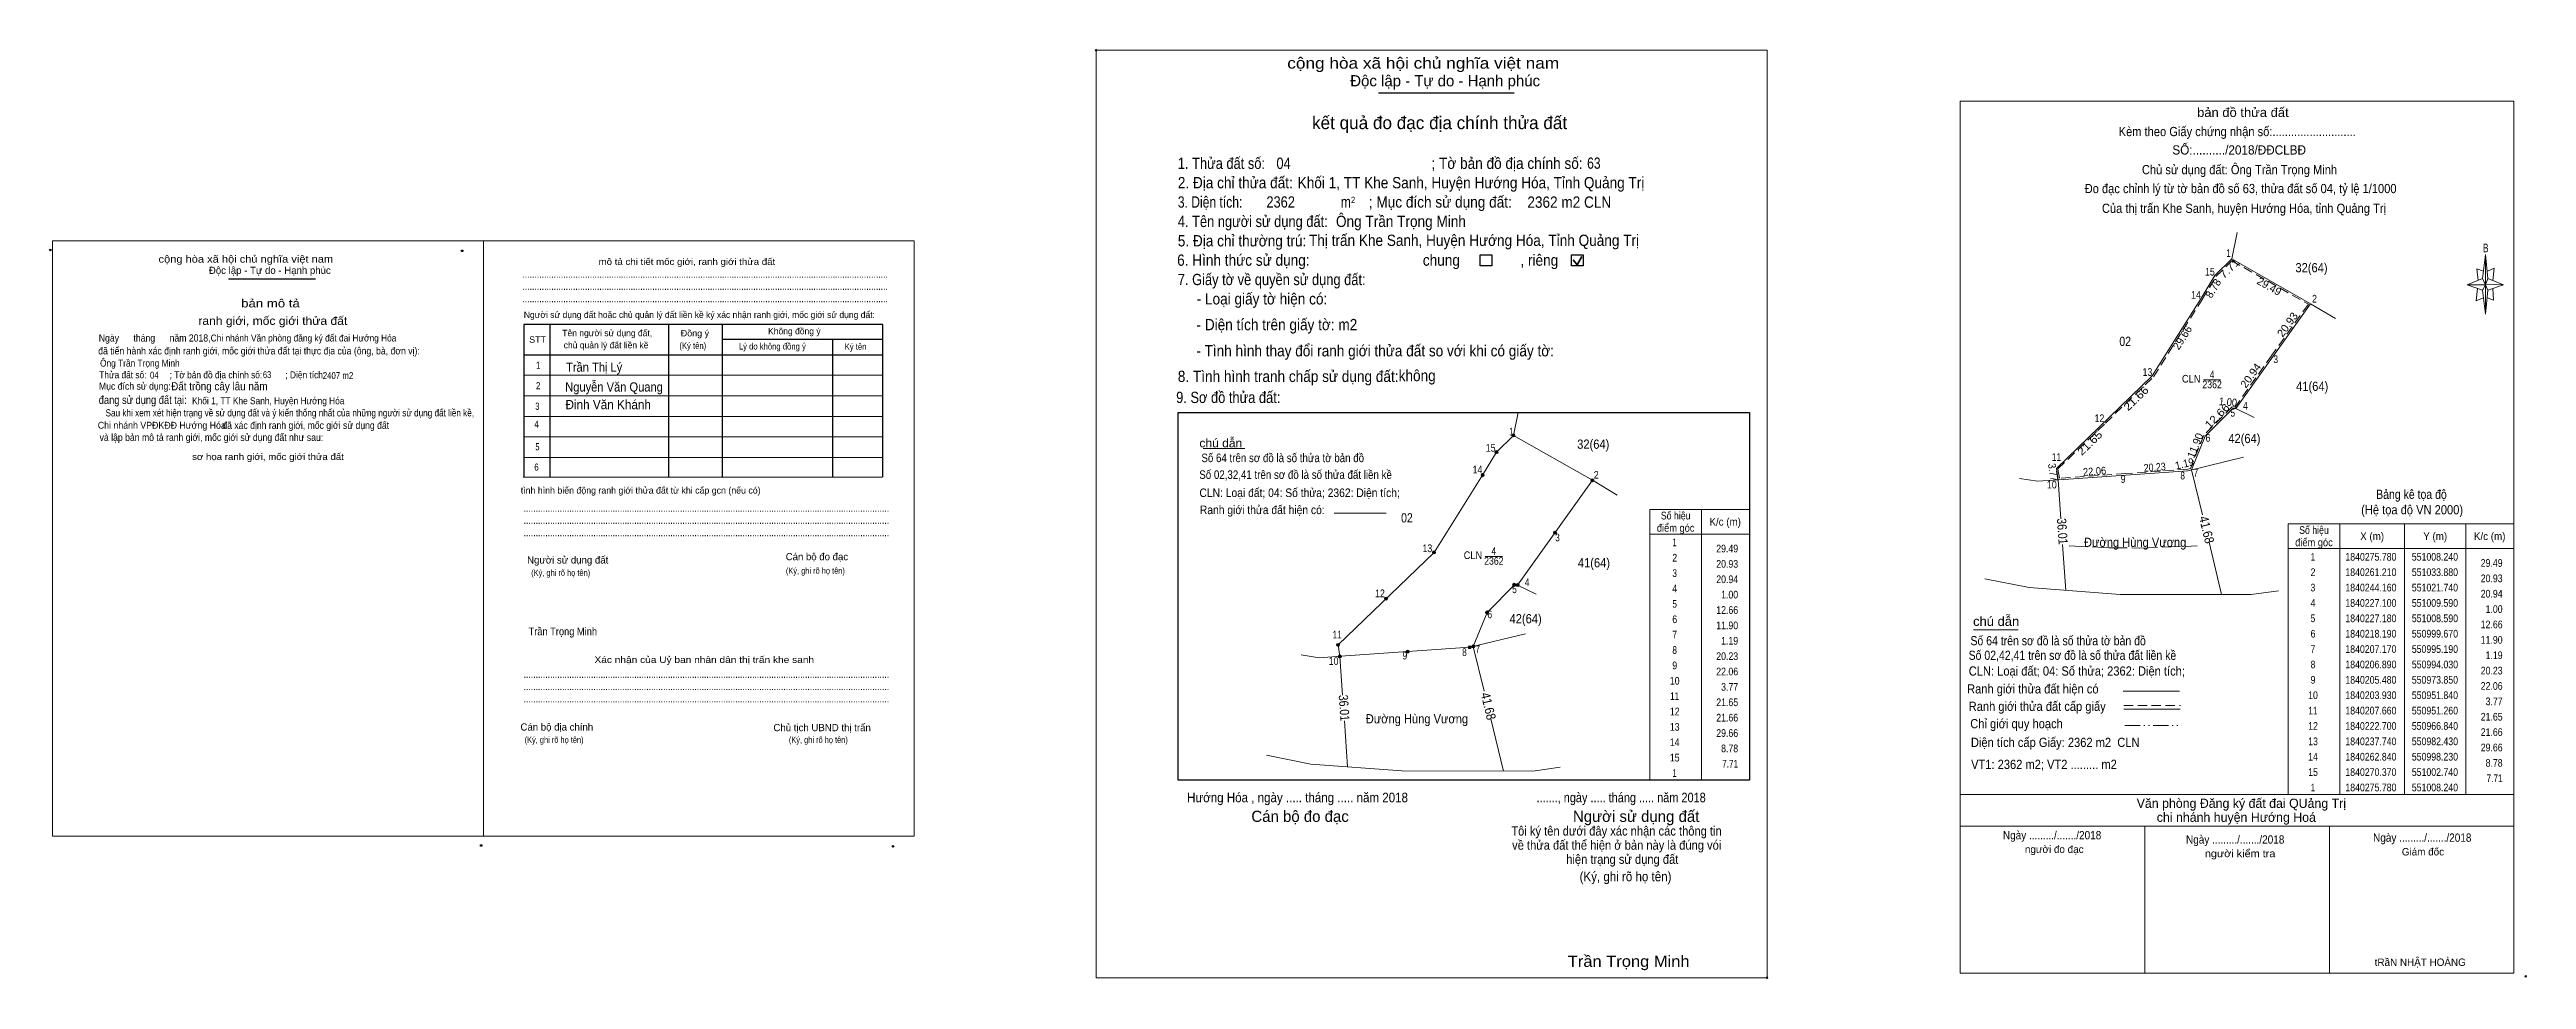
# Model space of a CAD drawing. Header units: metres. Extents: x 550299 to 551104, y 1840041 to 1840344.
import ezdxf
from ezdxf.enums import TextEntityAlignment as Align

# ---------------------------------------------------------------- set-up
doc = ezdxf.new("R2010")
doc.units = ezdxf.units.M
doc.header["$PDMODE"] = 32
doc.header["$PDSIZE"] = 0.5
for name, pattern in [('DASH_DOUBLE_DOT', [9.2, 5, -1.2, 0.3, -1.2, 0.3, -1.2]), ('LONG_DASHED', [7.5, 6, -1.5]), ('MEDIUM_DASHED', [4.5, 3, -1.5])]:
    doc.linetypes.add(name, pattern=pattern)
for name, color, linetype, lineweight in [('1', 7, 'MEDIUM_DASHED', 13), ('10', 7, 'LONG_DASHED', 13), ('17', 7, 'Continuous', 13), ('2', 7, 'Continuous', 13), ('52', 7, 'Continuous', 13), ('6', 7, 'Continuous', 13), ('63', 7, 'Continuous', 13), ('7', 7, 'Continuous', 25)]:
    doc.layers.add(name, color=color, linetype=linetype, lineweight=lineweight)
doc.layers.add('25', color=7, linetype='Continuous')
doc.layers.add('4', color=7, linetype='Continuous')

msp = doc.modelspace()

# ---------------------------------------------------------------- hatches: boundary and pattern name
at = {"layer": '63'}
for points in [[(550769.84, 1840212.98, 1), (550768.84, 1840212.98, 1)], [(550775.34, 1840218.39, 1), (550774.34, 1840218.39, 1)], [(550765.33, 1840205.45, 1), (550764.33, 1840205.45, 1)], [(550800.98, 1840203.82, 1), (550799.98, 1840203.82, 1)], [(550749.53, 1840180.35, 1), (550748.53, 1840180.35, 1)], [(550788.84, 1840186.76, 1), (550787.84, 1840186.76, 1)], [(550733.94, 1840165.31, 1), (550732.94, 1840165.31, 1)], [(550775.585, 1840169.805, 1), (550774.585, 1840169.805, 1)], [(550776.69, 1840169.71, 1), (550775.69, 1840169.71, 1)], [(550766.77, 1840160.8, 1), (550765.77, 1840160.8, 1)], [(550718.36, 1840150.27, 1), (550717.36, 1840150.27, 1)], [(550740.95, 1840148.08, 1), (550739.95, 1840148.08, 1)], [(550761.13, 1840149.5, 1), (550760.13, 1840149.5, 1)], [(550762.29, 1840149.78, 1), (550761.29, 1840149.78, 1)], [(550718.94, 1840146.54, 1), (550717.94, 1840146.54, 1)]]:
    msp.add_hatch(color=256, dxfattribs=at).paths.add_polyline_path(points)

# ---------------------------------------------------------------- linework, layer by layer
at = {"layer": '1'}
msp.add_lwpolyline([(551008.32, 1840275.16), (551033.15, 1840261.05), (551021.33, 1840244.45), (551009.35, 1840227.62), (551008.4, 1840227.7), (550999.24, 1840218.47), (550994.82, 1840207.6), (550993.95, 1840207.39), (550973.82, 1840205.98), (550952.26, 1840204.46), (550951.79, 1840207.48), (550967.19, 1840222.34), (550982.82, 1840237.42), (550998.66, 1840262.58), (551003.14, 1840270.06)], close=True, dxfattribs=at)
at = {"layer": '10'}
msp.add_lwpolyline([(550955.4, 1840182.51), (550968.27, 1840181.84), (550978.13, 1840181.76), (550996.97, 1840182.44)], dxfattribs=at)
at = {"layer": '17'}
msp.add_line((550674.07, 1840214.15), (550687.51, 1840214.15), dxfattribs=at)
at = {"layer": '2', "lineweight": 25}
for p, q in [((550731.04, 1840329.79), (550775.13, 1840329.79)), ((550665.94, 1840225.8), (550851.56, 1840225.8)), ((550851.56, 1840225.8), (550851.56, 1840106.32))]:
    msp.add_line(p, q, dxfattribs=at)
at = {"layer": '2'}
for p, q in [((550919.98, 1840043.49), (550919.98, 1840327.09)), ((551008.24, 1840275.78), (551010.01, 1840284.42)), ((551089.72, 1840269.37), (551090.72, 1840277.17)), ((551008.24, 1840275.78), (551033.88, 1840261.21)), ((551091.52, 1840269.37), (551096.52, 1840267.37)), ((551033.88, 1840261.21), (551041.97, 1840256.4)), ((551089.72, 1840265.57), (551084.72, 1840267.37)), ((551091.52, 1840265.57), (551090.72, 1840257.77)), ((551093.32, 1840262.37), (551091.32, 1840263.17)), ((551093.12, 1840266.17), (551093.32, 1840262.37)), ((550999.09, 1840236.42), (551004.65, 1840236.42)), ((550774.84, 1840218.39), (550776.36, 1840225.8)), ((550774.84, 1840218.39), (550800.48, 1840203.82)), ((550999.67, 1840218.19), (550995.19, 1840207.17)), ((550939.26, 1840204.4), (550945.12, 1840203.46)), ((550945.12, 1840203.46), (550953.67, 1840204.06)), ((550951.26, 1840207.66), (550951.84, 1840203.93)), ((550952.73, 1840191.3), (550951.84, 1840203.93)), ((550998.71, 1840192.58), (550995.19, 1840207.17)), ((550800.48, 1840203.82), (550808.57, 1840199.01)), ((550954.36, 1840168.01), (550953.31, 1840182.93)), ((551004.97, 1840166.65), (551000.87, 1840183.64)), ((550765.69, 1840179.03), (550771.25, 1840179.03)), ((550942.41, 1840168.9), (550928, 1840171.76)), ((550971.98, 1840166.69), (550942.41, 1840168.9)), ((550766.27, 1840160.8), (550761.79, 1840149.78)), ((550717.86, 1840150.27), (550718.44, 1840146.54)), ((550765.31, 1840135.19), (550761.79, 1840149.78)), ((550924.34, 1840155.14), (550938.82, 1840155.14)), ((550705.86, 1840147.01), (550711.72, 1840146.07)), ((550711.72, 1840146.07), (550720.27, 1840146.67)), ((550719.33, 1840133.91), (550718.44, 1840146.54)), ((550972.95, 1840135.19), (550991.23, 1840135.19)), ((550720.96, 1840110.62), (550719.91, 1840125.54)), ((550771.57, 1840109.26), (550767.47, 1840126.25)), ((550973.23, 1840129.33), (550991.51, 1840129.33)), ((550709.01, 1840111.51), (550694.6, 1840114.37)), ((550738.58, 1840109.3), (550709.01, 1840111.51)), ((550919.98, 1840101.61), (551099.98, 1840101.61)), ((550919.98, 1840101.61), (551099.98, 1840101.61)), ((550919.98, 1840091.29), (551099.98, 1840091.29)), ((550979.98, 1840043.44), (550980.02, 1840091.26)), ((551039.98, 1840043.39), (551040.02, 1840091.21)), ((550919.98, 1840043.49), (551099.98, 1840043.49))]:
    msp.add_line(p, q, dxfattribs=at)
at = {"layer": '2', "linetype": 'MEDIUM_DASHED'}
msp.add_line((550973.23, 1840130.57), (550991.63, 1840130.57), dxfattribs=at)
at = {"layer": '2', "linetype": 'DASH_DOUBLE_DOT'}
msp.add_line((550973.49, 1840124.07), (550991.89, 1840124.07), dxfattribs=at)
at = {"layer": '2'}
for points in [[(550639.2, 1840343.62), (550857.24, 1840343.62), (550857.24, 1840042.05), (550639.2, 1840042.05)], [(551090.72, 1840277.17), (551091.52, 1840269.37), (551090.72, 1840267.37)], [(551090.72, 1840267.37), (551084.72, 1840267.37), (551089.72, 1840269.37), (551091.52, 1840265.57), (551096.52, 1840267.37), (551090.72, 1840267.57)], [(551090.72, 1840267.37), (551090.72, 1840257.77), (551089.72, 1840265.57)]]:
    msp.add_lwpolyline(points, close=True, dxfattribs=at)
for points in [[(550919.98, 1840327.09), (551099.98, 1840327.09), (551099.98, 1840043.49)], [(550951.26, 1840207.66), (550982.43, 1840237.74), (550998.23, 1840262.84), (551002.74, 1840270.37), (551008.24, 1840275.78)], [(551090.72, 1840267.37), (551089.72, 1840269.37), (551084.72, 1840267.37)], [(551090.12, 1840271.77), (551087.92, 1840272.57), (551088.32, 1840268.77)], [(551091.32, 1840271.77), (551093.52, 1840272.77), (551093.12, 1840268.77)], [(551033.88, 1840261.21), (551009.59, 1840227.1), (551015.6, 1840224.18)], [(551088.12, 1840266.17), (551087.72, 1840262.17), (551089.92, 1840263.17)], [(551090.72, 1840267.37), (551091.52, 1840265.57), (551096.52, 1840267.37)], [(550717.86, 1840150.27), (550749.03, 1840180.35), (550764.83, 1840205.45), (550769.34, 1840212.98), (550774.84, 1840218.39)], [(550953.67, 1840204.06), (550994.03, 1840206.89), (551012.13, 1840211.26)], [(550800.48, 1840203.82), (550776.19, 1840169.71), (550782.2, 1840166.79)], [(551023.46, 1840167.89), (551014.54, 1840166.64), (550971.98, 1840166.69)], [(550720.27, 1840146.67), (550760.63, 1840149.5), (550778.73, 1840153.87)], [(550790.06, 1840110.5), (550781.14, 1840109.25), (550738.58, 1840109.3)]]:
    msp.add_lwpolyline(points, dxfattribs=at)
at = {"layer": '2', "lineweight": 25}
msp.add_lwpolyline([(550851.56, 1840106.32), (550665.94, 1840106.32), (550665.94, 1840225.8)], dxfattribs=at)
at = {"layer": '2'}
for p in [(550639.2, 1840343.62), (550857.24, 1840042.05), (551103.78, 1840042.49)]:
    msp.add_point(p, dxfattribs=at)
at = {"layer": '52'}
for p, q in [((551008.59, 1840227.18), (550999.67, 1840218.19)), ((551008.59, 1840227.18), (551009.59, 1840227.1)), ((550775.19, 1840169.79), (550766.27, 1840160.8)), ((550775.19, 1840169.79), (550776.19, 1840169.71))]:
    msp.add_line(p, q, dxfattribs=at)
at = {"layer": '6'}
msp.add_line((550716.55, 1840193.13), (550733.53, 1840193.13), dxfattribs=at)
at = {"layer": '63'}
for p, q in [((550835.96, 1840194.32), (550835.96, 1840106.32)), ((551043.38, 1840189.61), (551043.38, 1840101.61)), ((551064.38, 1840189.61), (551064.38, 1840101.61)), ((551084.38, 1840189.61), (551084.38, 1840101.61)), ((551026.58, 1840181.61), (551099.98, 1840181.61))]:
    msp.add_line(p, q, dxfattribs=at)
for points in [[(550835.96, 1840106.32), (550819.16, 1840106.32), (550819.16, 1840194.32), (550835.96, 1840194.32)], [(550835.96, 1840194.32), (550851.56, 1840194.32), (550851.56, 1840106.32), (550835.96, 1840106.32)], [(550819.16, 1840186.32), (550835.96, 1840186.32), (550851.56, 1840186.32)]]:
    msp.add_lwpolyline(points, dxfattribs=at)
msp.add_lwpolyline([(551026.58, 1840189.61), (551099.98, 1840189.61), (551099.98, 1840101.61), (551026.58, 1840101.61)], close=True, dxfattribs=at)
for centre in [(550769.34, 1840212.98), (550774.84, 1840218.39), (550764.83, 1840205.45), (550800.48, 1840203.82), (550749.03, 1840180.35), (550788.34, 1840186.76), (550733.44, 1840165.31), (550775.085, 1840169.805), (550776.19, 1840169.71), (550766.27, 1840160.8), (550717.86, 1840150.27), (550740.45, 1840148.08), (550760.63, 1840149.5), (550761.79, 1840149.78), (550718.44, 1840146.54)]:
    msp.add_circle(centre, 0.5, dxfattribs=at)
at = {"layer": '7', "lineweight": 35}
for p, q in [((550795.51, 1840273.83), (550797.03, 1840276.55)), ((550794.25, 1840275.45), (550795.51, 1840273.83))]:
    msp.add_line(p, q, dxfattribs=at)
at = {"layer": '7'}
for p, q in [((550357.29, 1840269.27), (550385.6, 1840269.27)), ((550461.67, 1840254.5), (550461.67, 1840204.78)), ((550500.29, 1840254.3), (550500.29, 1840204.78)), ((550517.72, 1840254.3), (550517.72, 1840204.78)), ((550453.28, 1840244.62), (550569.94, 1840244.62)), ((550517.72, 1840249.69), (550569.94, 1840249.69)), ((550553.58, 1840249.69), (550553.58, 1840204.78))]:
    msp.add_line(p, q, dxfattribs=at)
at = {"layer": '7', "lineweight": 13}
for p, q in [((550453.28, 1840237.94), (550569.94, 1840237.94)), ((550453.28, 1840231.26), (550569.94, 1840231.26)), ((550453.28, 1840224.59), (550569.94, 1840224.59)), ((550453.28, 1840217.91), (550569.94, 1840217.91)), ((550453.08, 1840204.78), (550569.73, 1840204.78)), ((550453.28, 1840211.23), (550569.94, 1840211.23))]:
    msp.add_line(p, q, dxfattribs=at)
for points in [[(550300.14, 1840281.67), (550440.14, 1840281.67), (550440.14, 1840088.03), (550300.14, 1840088.03)], [(550440.15, 1840281.67), (550580.15, 1840281.67), (550580.15, 1840088.03), (550440.15, 1840088.03)], [(550440.15, 1840281.67), (550580.15, 1840281.67), (550580.15, 1840088.03), (550440.15, 1840088.03)]]:
    msp.add_lwpolyline(points, close=True, dxfattribs=at)
at = {"layer": '7'}
for points in [[(550764.02, 1840277.08), (550767.8, 1840277.08), (550767.8, 1840273.56), (550764.02, 1840273.56)], [(550793.76, 1840277.08), (550797.54, 1840277.08), (550797.54, 1840273.56), (550793.76, 1840273.56)]]:
    msp.add_lwpolyline(points, close=True, dxfattribs=at)
msp.add_lwpolyline([(550569.94, 1840204.78), (550569.94, 1840254.5), (550453.28, 1840254.5), (550453.28, 1840204.78)], dxfattribs=at)
for p in [(550299.39, 1840278.68), (550433.23, 1840278.4), (550439.39, 1840085.04), (550573.23, 1840084.76)]:
    msp.add_point(p, dxfattribs=at)

# ---------------------------------------------------------------- texts
at = {"layer": '1', "width": 0.85}
for p in [(551001.88, 1840233.72), (550768.48, 1840176.33)]:
    msp.add_text('2362', height=2.5, dxfattribs=at).set_placement(p, align=Align.CENTER)
at = {"layer": '17', "width": 0.9}
msp.add_text('Trần Trọng Minh', height=2.5, dxfattribs=at).set_placement((550454.81, 1840153.41))
at = {"layer": '2'}
for s, height, width, p in [('cộng hòa xã hội chủ nghĩa việt nam', 3.639, 1.15, (550701.35, 1840337.64)), ('Số 64 trên sơ đồ là số thửa tờ bản đồ', 2.783, 0.85, (550673.44, 1840209.69)), ('Số 02,32,41 trên sơ đồ là số thửa đất liền kề', 2.783, 0.85, (550672.76, 1840204.24)), ('CLN: Loại đất; 04: Số thửa; 2362: Diện tích;', 2.78, 0.9, (550672.81, 1840198.35)), ('Số 02,42,41 trên sơ đồ là số thửa đất liền kề', 3, 0.85, (550922.76, 1840145.4)), ('Số 64 trên sơ đồ là số thửa tờ bản đồ', 3, 0.85, (550923.35, 1840150.14)), ('CLN: Loại đất; 04: Số thửa; 2362: Diện tích;', 3, 0.9, (550922.8, 1840140.28)), ('Diện tích cấp Giấy: 2362 m2  CLN', 3, 0.9, (550923.5, 1840117.08)), ('VT1: 2362 m2; VT2 ......... m2', 3, 0.9, (550923.56, 1840109.92)), ('Hướng Hóa , ngày ..... tháng ..... năm 2018', 3.12, 0.9, (550668.8, 1840099.09)), ('......., ngày ..... tháng ..... năm 2018', 3.12, 0.85, (550782.33, 1840099.09)), ('(Ký, ghi rõ họ tên)', 3.12, 0.9, (550796.35, 1840073.4)), ('Trần Trọng Minh', 3.64, 1.1, (550792.5, 1840045.58))]:
    msp.add_text(s, height=height, dxfattribs=dict(at, width=width)).set_placement(p)
for s, height, p in [('Độc lập - Tự do - Hạnh phúc', 3.639, (550721.81, 1840331.89)), ('Cán bộ đo đạc', 3.64, (550689.68, 1840092.71)), ('Người sử dụng đất', 3.639, (550794.18, 1840092.71))]:
    msp.add_text(s, height=height, dxfattribs=at).set_placement(p)
for s, height, width, p in [('bản đồ thửa đất', 3, 1.05, (551011.88, 1840321.92)), ('Kèm theo Giấy chứng nhận số:...........................', 3, 0.9, (551010.04, 1840315.7)), ('SỐ:........../2018/ĐĐCLBĐ', 3, 0.95, (551010.675, 1840309.72)), ('Đo đạc chỉnh lý từ tờ bản đồ số 63, thửa đất số 04, tỷ lệ 1/1000 ', 3, 0.9, (551011.64, 1840297.16)), ('Chủ sử dụng đất: Ông Trần Trọng Minh', 3, 0.9, (551010.78, 1840303.3)), ('Của thị trấn Khe Sanh, huyện Hướng Hóa, tỉnh Quảng Trị', 3, 0.9, (551012.23, 1840290.74)), ('B', 2.755, 0.75, (551090.8, 1840277.96)), ('32(64)', 3, 0.9, (551034.175, 1840271.43)), ('02', 3, 0.85, (550973.63, 1840247.48)), ('Nguyễn Văn Quang', 3, 0.9, (550482.575, 1840232.65)), ('Trần Thị Lý ', 3, 0.9, (550476.615, 1840239.08)), ('4', 2.5, 0.8, (551001.87, 1840236.93)), ('Đinh Văn Khánh', 3, 0.95, (550480.685, 1840226.91)), ('41(64)', 3, 0.9, (551034.405, 1840232.87)), ('32(64)', 3, 0.9, (550800.775, 1840214.04)), ('42(64)', 3, 0.9, (551012.375, 1840215.89)), ('(Hệ tọa độ VN 2000)', 3, 0.9, (551066.87, 1840192.72)), ('Bảng kê tọa độ', 3, 0.85, (551066.66, 1840197.74)), ('02', 3, 0.85, (550740.23, 1840190.09)), ('4', 2.5, 0.8, (550768.47, 1840179.54)), ('Đường Hùng Vương', 3, 0.9, (550976.88, 1840182.14)), ('41(64)', 3, 0.9, (550801.005, 1840175.48)), ('42(64)', 3, 0.9, (550778.805, 1840157.29)), ('chú dẫn', 3, 1.05, (550931.7, 1840156.45)), ('Ranh giới thửa đất hiện có ', 3, 0.9, (550944.12, 1840134.48)), ('Ranh giới thửa đất cấp giấy', 3, 0.9, (550945.04, 1840128.8)), ('Đường Hùng Vương', 3, 0.9, (550743.48, 1840124.75)), ('Chỉ giới quy hoạch', 3, 0.9, (550938.32, 1840123.16)), ('Tôi ký tên dưới đây xác nhận các thông tin', 3.007, 0.9, (550808.34, 1840088.27)), ('về thửa đất thể hiện ở bản này là đúng vói', 3.007, 0.9, (550808.4, 1840083.67)), ('Ngày ........./......./2018', 2.7, 0.9, (550949.88, 1840087.05)), ('Ngày ........./......./2018', 2.7, 0.9, (551009.38, 1840085.64)), ('người kiểm tra', 2.4, 1.1, (551010.98, 1840081.24)), ('Ngày ........./......./2018', 2.7, 0.9, (551070.17, 1840086.25)), ('hiện trạng sử dụng đất', 3.007, 0.9, (550810.21, 1840079.07))]:
    msp.add_text(s, height=height, dxfattribs=dict(at, width=width)).set_placement(p, align=Align.CENTER)
for s, height, p in [('kết quả đo đạc địa chính thửa đất', 4.16, (550750.845, 1840317.98)), (' Văn phòng Đăng ký đất đai QUảng Trị', 3, (551010.825, 1840097.27)), ('chi nhánh huyện Hướng Hoá', 3, (551009.755, 1840092.73)), ('người đo đạc', 2.4, (550950.585, 1840082.63)), ('Giám đốc', 2.4, (551070.4, 1840081.81)), ('tRầN NHẬT HOÀNG', 2.4, (551069.51, 1840045.89)), ('.', 1.04, (550857.192, 1840041.47))]:
    msp.add_text(s, height=height, dxfattribs=at).set_placement(p, align=Align.CENTER)
at = {"layer": '2', "width": 0.9}
for p in [(550998.94, 1840235.57), (550765.54, 1840178.18)]:
    msp.add_text('CLN ', height=2.5, dxfattribs=at).set_placement(p, align=Align.RIGHT)
at = {"layer": '2'}
for s, rotation, width, p in [('36.01', 274.013, 0.85, (550951.741, 1840187.08)), ('41.68', 283.567, 0.9, (550998.646, 1840187.387)), ('36.01', 274.013, 0.85, (550718.341, 1840129.69)), ('41.68', 283.567, 0.9, (550765.246, 1840129.997))]:
    msp.add_text(s, height=3, rotation=rotation, dxfattribs=dict(at, width=width)).set_placement(p, align=Align.CENTER)
at = {"layer": '25'}
for s, height, width, p in [('Chi nhánh Văn phòng đăng ký đất đai Hướng Hóa', 2.25, 0.9, (550351.5, 1840248.93)), ('Đất trồng cây lâu năm ', 2.66, 0.9, (550338.67, 1840233.04)), ('Chi nhánh VPĐKĐĐ Hướng Hóa', 2.25, 0.95, (550314.82, 1840220.56))]:
    msp.add_text(s, height=height, dxfattribs=dict(at, width=width)).set_placement(p)
at = {"layer": '4', "width": 0.85}
for s, height, p in [('2362', 3.67, (550694.56, 1840292.46)), ('2407 m2', 2.25, (550387.91, 1840236.72))]:
    msp.add_text(s, height=height, dxfattribs=at).set_placement(p)
at = {"layer": '6'}
for s, height, width, p in [('2362 m2 CLN', 3.67, 0.9, (550779.37, 1840292.41)), ('Ông Trần Trọng Minh', 3.67, 0.9, (550717.17, 1840286.16)), ('Ông Trần Trọng Minh', 2.25, 0.9, (550315.55, 1840240.76)), ('chú dẫn', 2.786, 1.05, (550672.8, 1840214.51)), ('Ranh giới thửa đất hiện có:', 2.783, 0.9, (550672.95, 1840192.8))]:
    msp.add_text(s, height=height, dxfattribs=dict(at, width=width)).set_placement(p)
at = {"layer": '63'}
for s, width, p in [(' 1', 0.75, (551007.92, 1840276.42)), (' 15', 0.85, (551002.74, 1840270.37)), (' 14', 0.85, (550998.23, 1840262.84)), (' 2', 0.85, (551035.94, 1840261.58)), (' 3', 0.8, (551023.29, 1840241.91)), (' 13', 0.85, (550982.43, 1840237.74)), (' 4', 0.85, (551013.49, 1840226.77)), (' 1', 0.75, (550774.84, 1840218.39)), (' 12', 0.85, (550966.84, 1840222.7)), (' 5', 0.8, (551009.34, 1840224.5)), (' 15', 0.85, (550769.03, 1840213.1)), (' 11', 0.8, (550952.78, 1840210.07)), (' 6', 0.85, (551001.33, 1840216.33)), (' 14', 0.85, (550764.74, 1840206.01)), (' 2', 0.85, (550802.55, 1840204.33)), (' 9', 0.85, (550973.76, 1840202.93)), (' 8', 0.8, (550993.06, 1840204.07)), (' 7', 0.8, (550997.36, 1840204.99)), (' 10', 0.85, (550951.38, 1840201.14)), (' 13', 0.85, (550748.46, 1840180.43)), (' 3', 0.8, (550789.89, 1840183.95)), ('29.49', 0.85, (550847.86, 1840180.36)), (' 4', 0.85, (550780.09, 1840169.38)), ('20.93', 0.85, (550847.86, 1840175.36)), ('20.94', 0.85, (550847.86, 1840170.36)), ('29.49', 0.85, (551096.28, 1840175.66)), ('20.93', 0.85, (551096.28, 1840170.66)), (' 12', 0.85, (550733.05, 1840165.78)), (' 5', 0.8, (550775.94, 1840167.11)), ('1.00', 0.85, (550847.86, 1840165.36)), ('20.94', 0.85, (551096.28, 1840165.66)), (' 6', 0.85, (550767.93, 1840158.94)), ('12.66', 0.85, (550847.86, 1840160.36)), ('11.90', 0.85, (550847.86, 1840155.36)), ('12.66', 0.85, (551096.28, 1840155.66)), ('1.00', 0.85, (551096.28, 1840160.66)), (' 11', 0.8, (550719.06, 1840152.36)), (' 9', 0.85, (550740.36, 1840145.54)), (' 8', 0.8, (550759.66, 1840146.68)), (' 7', 0.8, (550763.96, 1840147.6)), ('20.23', 0.85, (550847.86, 1840145.36)), ('1.19', 0.85, (550847.86, 1840150.36)), ('11.90', 0.85, (551096.28, 1840150.66)), ('1.19', 0.85, (551096.28, 1840145.66)), (' 10', 0.85, (550717.98, 1840143.75)), ('22.06', 0.85, (550847.86, 1840140.36)), ('20.23', 0.85, (551096.28, 1840140.66)), ('21.65', 0.85, (550847.86, 1840130.36)), ('3.77', 0.85, (550847.86, 1840135.36)), ('22.06', 0.85, (551096.28, 1840135.66)), ('3.77', 0.85, (551096.28, 1840130.66)), ('21.66', 0.85, (550847.86, 1840125.36)), ('21.65', 0.85, (551096.28, 1840125.66)), ('29.66', 0.85, (550847.86, 1840120.36)), ('8.78', 0.85, (550847.86, 1840115.36)), ('21.66', 0.85, (551096.28, 1840120.66)), ('29.66', 0.85, (551096.28, 1840115.66)), ('7.71', 0.8, (550847.86, 1840110.36)), ('8.78', 0.85, (551096.28, 1840110.66)), ('7.71', 0.8, (551096.28, 1840105.66))]:
    msp.add_text(s, height=2.5, dxfattribs=dict(at, width=width)).set_placement(p, align=Align.RIGHT)
for s, rotation, p in [('8.78', 59.081, (551003.317, 1840265.548)), ('29.49', 330.392, (551019.817, 1840265.765)), ('29.66', 57.81, (550993.287, 1840249.529)), ('11.90', 67.877, (550997.529, 1840214.634))]:
    msp.add_text(s, height=2.5, rotation=rotation, dxfattribs=at).set_placement(p, align=Align.CENTER)
for s, rotation, width, p in [('7.71', 44.527, 1.15, (551008.348, 1840271.783)), ('20.93', 54.548, 1.05, (551027.385, 1840253.71)), ('20.94', 54.542, 1.05, (551015.434, 1840237.125)), ('21.66', 43.971, 1.15, (550978.047, 1840229.504)), ('12.66', 45.224, 1.15, (551004.398, 1840223.815)), ('1.00', 355.426, 0.9, (551006.96, 1840228.007)), ('21.65', 43.99, 1.15, (550963.002, 1840215.022)), ('3.77', 278.838, 0.9, (550948.975, 1840206.192)), ('22.06', 4.028, 0.9, (550963.772, 1840205.481)), ('20.23', 3.997, 0.85, (550983.313, 1840206.805)), ('1.19', 13.57, 0.95, (550993.202, 1840207.977))]:
    msp.add_text(s, height=2.5, rotation=rotation, dxfattribs=dict(at, width=width)).set_placement(p, align=Align.CENTER)
for s, width, p in [('điểm góc', 0.9, (550827.56, 1840187.06)), ('Số hiệu', 0.85, (550827.56, 1840191.06)), ('K/c (m)', 0.95, (550843.66, 1840189.06)), ('Số hiệu', 0.85, (551034.98, 1840186.36)), (' 2', 0.85, (550826.86, 1840177.36)), (' 1', 0.75, (550826.855, 1840182.36)), ('điểm góc', 0.9, (551034.98, 1840182.36)), (' 1', 0.75, (551034.275, 1840177.66)), ('1840275.780', 0.85, (551053.48, 1840177.66)), ('X (m)', 0.95, (551053.88, 1840184.36)), ('551008.240', 0.85, (551074.285, 1840177.66)), ('Y (m)', 0.95, (551074.375, 1840184.36)), ('K/c (m)', 0.95, (551092.08, 1840184.36)), (' 3', 0.8, (550826.86, 1840172.36)), (' 2', 0.85, (551034.28, 1840172.66)), ('1840261.210', 0.85, (551053.48, 1840172.66)), ('551033.880', 0.85, (551074.285, 1840172.66)), (' 4', 0.85, (550826.855, 1840167.36)), (' 5', 0.8, (550826.86, 1840162.36)), (' 4', 0.85, (551034.275, 1840162.66)), (' 3', 0.8, (551034.28, 1840167.66)), ('1840244.160', 0.85, (551053.48, 1840167.66)), ('1840227.100', 0.85, (551053.48, 1840162.66)), ('551021.740', 0.85, (551074.285, 1840167.66)), ('551009.590', 0.85, (551074.285, 1840162.66)), (' 6', 0.85, (550826.86, 1840157.36)), (' 5', 0.8, (551034.28, 1840157.66)), ('1840227.180', 0.85, (551053.48, 1840157.66)), ('551008.590', 0.85, (551074.285, 1840157.66)), (' 8', 0.8, (550826.86, 1840147.36)), (' 7', 0.8, (550826.86, 1840152.36)), (' 6', 0.85, (551034.28, 1840152.66)), (' 7', 0.8, (551034.28, 1840147.66)), ('1840218.190', 0.85, (551053.48, 1840152.66)), ('1840207.170', 0.85, (551053.48, 1840147.66)), ('550999.670', 0.85, (551074.285, 1840152.66)), ('550995.190', 0.85, (551074.285, 1840147.66)), (' 10', 0.85, (550826.855, 1840137.36)), (' 9', 0.85, (550826.855, 1840142.36)), (' 9', 0.85, (551034.275, 1840137.66)), (' 8', 0.8, (551034.28, 1840142.66)), ('1840206.890', 0.85, (551053.48, 1840142.66)), ('1840205.480', 0.85, (551053.48, 1840137.66)), ('550994.030', 0.85, (551074.285, 1840142.66)), ('550973.850', 0.85, (551074.285, 1840137.66)), (' 11', 0.8, (550826.855, 1840132.36)), (' 10', 0.85, (551034.275, 1840132.66)), ('1840203.930', 0.85, (551053.48, 1840132.66)), ('550951.840', 0.85, (551074.285, 1840132.66)), (' 12', 0.85, (550826.86, 1840127.36)), (' 13', 0.85, (550826.86, 1840122.36)), (' 12', 0.85, (551034.28, 1840122.66)), (' 11', 0.8, (551034.275, 1840127.66)), ('1840207.660', 0.85, (551053.48, 1840127.66)), ('1840222.700', 0.85, (551053.48, 1840122.66)), ('550951.260', 0.85, (551074.285, 1840127.66)), ('550966.840', 0.85, (551074.285, 1840122.66)), (' 14', 0.85, (550826.855, 1840117.36)), (' 13', 0.85, (551034.28, 1840117.66)), ('1840237.740', 0.85, (551053.48, 1840117.66)), ('550982.430', 0.85, (551074.285, 1840117.66)), (' 15', 0.85, (550826.86, 1840112.36)), (' 1', 0.75, (550826.855, 1840107.36)), (' 14', 0.85, (551034.275, 1840112.66)), (' 15', 0.85, (551034.28, 1840107.66)), ('1840262.840', 0.85, (551053.48, 1840112.66)), ('1840270.370', 0.85, (551053.48, 1840107.66)), ('550998.230', 0.85, (551074.285, 1840112.66)), ('551002.740', 0.85, (551074.285, 1840107.66)), (' 1', 0.75, (551034.275, 1840102.66)), ('1840275.780', 0.85, (551053.48, 1840102.66)), ('551008.240', 0.85, (551074.285, 1840102.66))]:
    msp.add_text(s, height=2.5, dxfattribs=dict(at, width=width)).set_placement(p, align=Align.CENTER)
at = {"layer": '7'}
for s, height, width, p in [('1. Thửa đất số:', 3.674, 0.85, (550665.78, 1840305.04)), ('04', 3.67, 0.85, (550697.83, 1840305.04)), ('; Tờ bản đồ địa chính số:', 3.674, 0.9, (550748.21, 1840305.04)), ('63', 3.67, 0.8, (550798.79, 1840305.09)), ('2. Địa chỉ thửa đất:', 3.674, 0.9, (550665.78, 1840298.74)), ('Khối 1, TT Khe Sanh, Huyện Hướng Hóa, Tỉnh Quảng Trị', 3.67, 0.9, (550704.73, 1840298.74)), ('3. Diện tích:', 3.674, 0.8, (550665.78, 1840292.45)), ('m', 3.674, 0.8, (550718.74, 1840292.45)), ('2', 2.099, 0.8, (550722.05, 1840293.91)), ('; Mục đích sử dụng đất:', 3.674, 0.9, (550727.85, 1840292.45)), ('4. Tên người sử dụng đất:', 3.674, 0.85, (550665.78, 1840286.14)), ('cộng hòa xã hội chủ nghĩa việt nam', 2.337, 1.15, (550334.56, 1840274.57)), ('6. Hình thức sử dụng:', 3.674, 0.9, (550665.56, 1840273.55)), ('5. Địa chỉ thường trú:', 3.674, 0.9, (550665.78, 1840279.84)), ('Thị trấn Khe Sanh, Huyện Hướng Hóa, Tỉnh Quảng Trị', 3.67, 0.9, (550708.41, 1840280)), ('chung                , riêng', 3.674, 0.9, (550745.41, 1840273.55)), ('........................................................................................................................................................', 2.337, 0.9, (550452.8, 1840269.69)), ('7. Giấy tờ về quyền sử dụng đất:', 3.674, 0.85, (550665.78, 1840267.25)), ('........................................................................................................................................................', 2.337, 0.9, (550452.8, 1840265.69)), ('........................................................................................................................................................', 2.337, 0.9, (550452.8, 1840261.68)), ('     - Loại giấy tờ hiện có:', 3.67, 0.9, (550665.78, 1840260.96)), ('Đồng ý', 2.07, 1.05, (550504.26, 1840250.58)), ('- Diện tích trên giấy tờ: m2', 3.67, 0.9, (550671.86, 1840252.59)), (' đã tiến hành xác định ranh giới, mốc giới thửa đất tại thực địa của (ông, bà, đơn vị):', 2.34, 0.9, (550314.18, 1840244.72)), ('Ngày      tháng      năm 2018,', 2.34, 0.9, (550315.14, 1840248.9)), ('STT', 2.07, 1.05, (550454.99, 1840248.52)), ('(Ký tên)', 2.07, 0.9, (550503.81, 1840246.53)), ('Lý do không đồng ý', 2.07, 0.9, (550523.15, 1840246.32)), ('Ký tên', 2.07, 0.9, (550557.54, 1840246.23)), ('     - Tình hình thay đổi ranh giới thửa đất so với khi có giấy tờ:', 3.67, 0.9, (550665.64, 1840244.08)), ('Thửa đất số:          ; Tờ bản đồ địa chính số:          ; Diện tích:', 2.25, 0.9, (550315.29, 1840236.96)), ('04', 2.25, 0.85, (550331.77, 1840236.87)), ('63', 2.25, 0.8, (550368.49, 1840237.02)), ('8. Tình hình tranh chấp sử dụng đất: ', 3.67, 0.9, (550665.78, 1840235.76)), ('không', 3.674, 0.9, (550737.54, 1840236.02)), ('đang sử dụng đất tại:', 2.66, 0.85, (550315.13, 1840228.6)), ('Mục đích sử dụng:', 2.34, 0.9, (550315.2, 1840233.25)), ('Khối 1, TT Khe Sanh, Huyện Hướng Hóa', 2.25, 0.9, (550345.47, 1840228.53)), ('9. Sơ đồ thửa đất:', 3.674, 0.85, (550665.24, 1840228.92)), ('Sau khi xem xét hiện trạng về sử dụng đất và ý kiến thống nhất của những người sử dụng đất liền kề,', 2.337, 0.85, (550317.34, 1840224.56)), ('đã xác định ranh giới, mốc giới sử dụng đất', 2.33, 0.9, (550355.29, 1840220.51)), (' và lập bản mô tả ranh giới, mốc giới sử dụng đất như sau:', 2.337, 0.9, (550314.63, 1840216.58)), ('........................................................................................................................................................', 2.337, 0.9, (550453.19, 1840193.6)), ('........................................................................................................................................................', 2.337, 0.9, (550453.19, 1840189.6)), ('........................................................................................................................................................', 2.337, 0.9, (550453.19, 1840185.59)), ('(Ký, ghi rõ họ tên)', 2.003, 0.9, (550455.66, 1840172.72)), ('(Ký, ghi rõ họ tên)', 2.003, 0.9, (550538.43, 1840173.38)), ('........................................................................................................................................................', 2.337, 0.9, (550453.19, 1840139.55)), ('........................................................................................................................................................', 2.337, 0.9, (550453.19, 1840135.55)), ('........................................................................................................................................................', 2.337, 0.9, (550453.19, 1840131.54)), ('(Ký, ghi rõ họ tên)', 2.003, 0.9, (550453.52, 1840118.41)), ('(Ký, ghi rõ họ tên)', 2.003, 0.9, (550539.39, 1840118.41))]:
    msp.add_text(s, height=height, dxfattribs=dict(at, width=width)).set_placement(p)
for s, height, p in [('Độc lập - Tự do - Hạnh phúc', 2.337, (550350.92, 1840270.9)), ('Người sử dụng đất hoặc chủ quản lý đất liền kề ký xác nhận ranh giới, mốc giới sử dụng đất:', 2.07, (550453.25, 1840256.59)), ('Tên người sử dụng đất,', 2.07, (550465.75, 1840250.65)), ('Không đồng ý', 2.07, (550532.63, 1840251.26)), ('chủ quản lý đất liền kề', 2.07, (550466.22, 1840246.7)), ('tình hình biến động ranh giới thửa đất từ khi cấp gcn (nếu có)', 2.136, (550452.26, 1840199.46)), ('Cán bộ đo đạc', 2.332, (550538.36, 1840177.8)), ('Người sử dụng đất', 2.337, (550454.32, 1840176.73)), ('Cán bộ địa chính', 2.337, (550452.17, 1840122.41)), ('Chủ tịch UBND thị trấn', 2.34, (550534.37, 1840122.21))]:
    msp.add_text(s, height=height, dxfattribs=at).set_placement(p)
for s, height, width, p in [('mô tả chi tiết mốc giới, ranh giới thửa đất', 2.136, 1.1, (550506.26, 1840273.82)), ('bản mô tả', 2.671, 1.2, (550370.94, 1840260.01)), ('ranh giới, mốc giới thửa đất', 2.671, 1.1, (550371.695, 1840254.33)), ('1', 2.337, 0.65, (550457.91, 1840240.07)), ('3', 2.337, 0.75, (550457.665, 1840226.7)), ('2', 2.337, 0.8, (550457.935, 1840233.39)), ('4', 2.337, 0.8, (550457.41, 1840220.86)), ('sơ họa ranh giới, mốc giới thửa đất', 2.136, 1.1, (550370.13, 1840210.39)), ('5', 2.337, 0.75, (550457.685, 1840213.53)), ('6', 2.337, 0.8, (550457.375, 1840206.92)), ('Xác nhận của Uỷ ban nhân dân thị trấn khe sanh', 2.14, 1.15, (550511.905, 1840144.39))]:
    msp.add_text(s, height=height, dxfattribs=dict(at, width=width)).set_placement(p, align=Align.CENTER)

doc.saveas('drawing.dxf')
